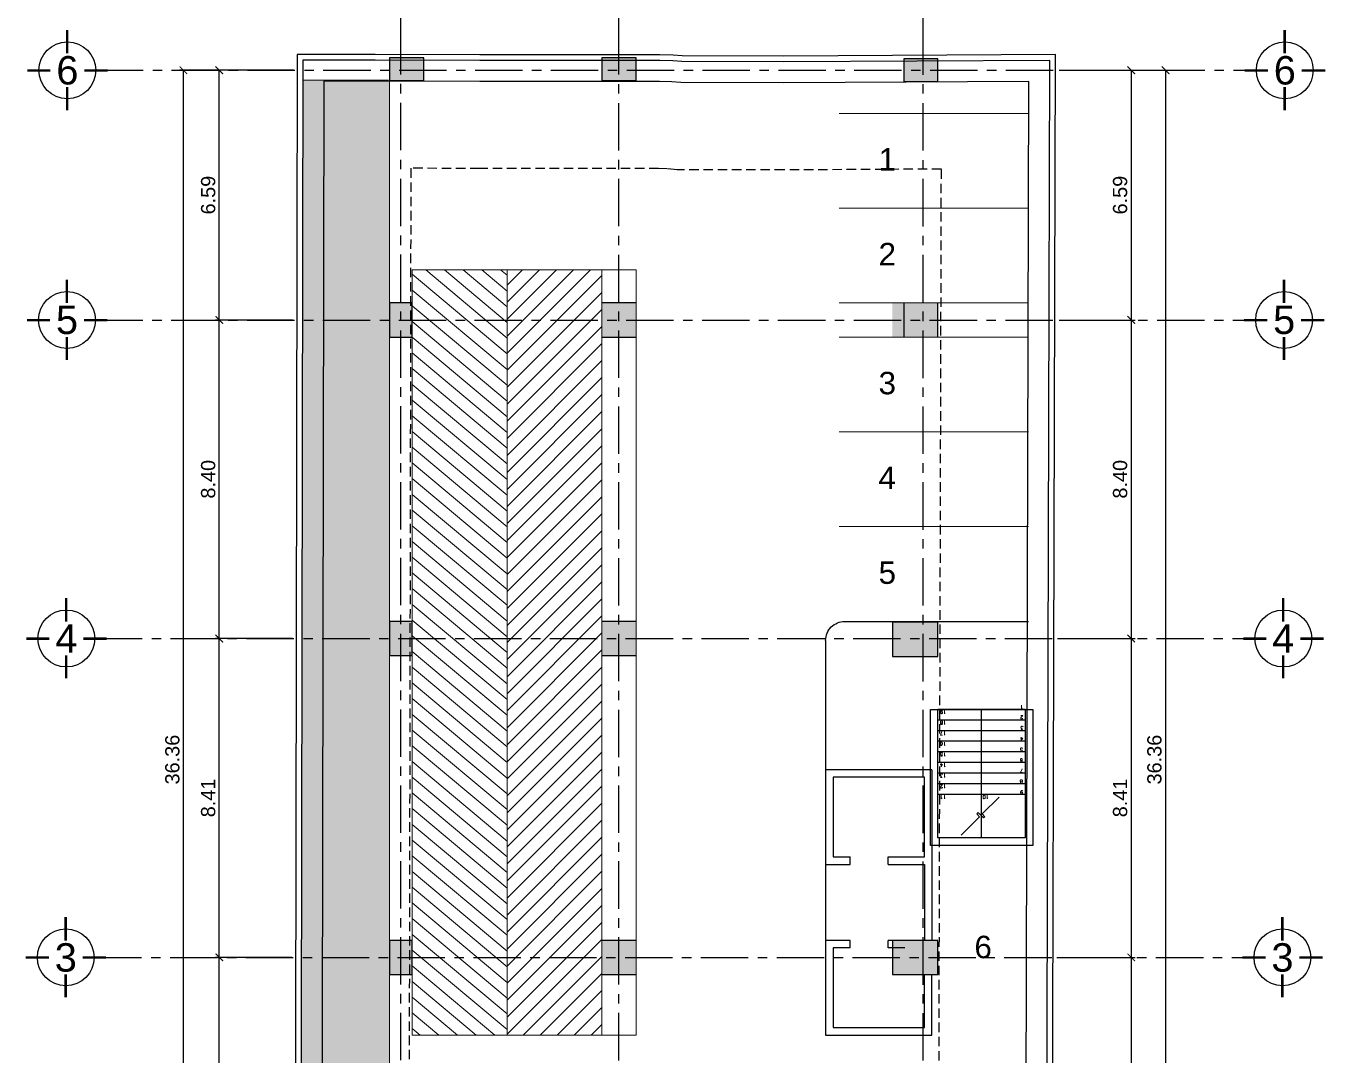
# Model space of a CAD drawing. Header units: metres. Extents: x -598 to 357, y -242 to 574.
# Drawn here: x -366.73 to -332.47, y 288.85 to 315.99 of the extents above; entities that cross this region are included whole.
import ezdxf
from ezdxf.enums import TextEntityAlignment as Align

# ---------------------------------------------------------------- set-up
doc = ezdxf.new("R2010")
doc.units = ezdxf.units.M
doc.header["$PDMODE"] = 3
doc.linetypes.add('DASHED2', pattern=[0.375, 0.25, -0.125])
doc.linetypes.add('ZXREF_EJE_Nx$0$ZXREF-EJES NTECH$0$XREF-EJES$0$CENTERX2', pattern=[4, 2.5, -0.5, 0.5, -0.5])
for name, color, linetype in [('000-GRADAS', 2, 'Continuous'), ('_TEXTO TITULOS', 251, 'Continuous'), ('MINUSV', 7, 'Continuous'), ('xref_Nivel TIPICO$0$D-ducha', 1, 'Continuous'), ('xref_Nivel TIPICO$0$X-XREF', 7, 'Continuous'), ('ZXREF_EJE_Nx$0$EJE-cota', 1, 'Continuous'), ('ZXREF_EJE_Nx$0$EJE-Linea', 8, 'Continuous'), ('ZXREF_GRADAS_Nx$0$GRADAS', 1, 'Continuous'), ('ZXREF_GRADAS_Nx$0$GRADAS T', 8, 'Continuous')]:
    doc.layers.add(name, color=color, linetype=linetype)
doc.layers.add('PARQUEOS', color=252, linetype='Continuous', lineweight=0)
doc.styles.add('TS', font='arial.ttf')
doc.styles.add('ZXREF_EJE_Nx$0$Standard', font='arial.ttf')
doc.styles.add('ZXREF_EJE_Nx$0$TITULOS', font='X-HLVB1O', dxfattribs={"oblique": 5})
doc.styles.add('ZXREF_GRADAS_Nx$0$E-DIM', font='romans.shx')
doc.dimstyles.new('ZXREF_EJE_Nx$0$EJE', dxfattribs={"dimtxt": 0.375, "dimasz": 0.2, "dimexe": 0.1, "dimexo": 0.1, "dimgap": 0.1, "dimtad": 1, "dimzin": 0, "dimdsep": 46, "dimtxsty": 'ZXREF_EJE_Nx$0$Standard', "dimblk": 'ZXREF_EJE_Nx$0$_ArchTick', "dimcen": 0.1, "dimclrd": 256, "dimclre": 256, "dimclrt": 2, "dimaunit": 1, "dimadec": 3, "dimazin": 0, "dimtfac": 1, "dimtix": 1, "dimtmove": 2, "dimatfit": 3, "dimldrblk": 'ZXREF_EJE_Nx$0$_ArchTick', "dimfxl": 0.2, "dimtfill": 1, "dimtolj": 1, "dimtzin": 0, "dimarcsym": 1})

# ---------------------------------------------------------------- blocks, each defined once
blk = doc.blocks.new('columna')
at = {"true_color": 0x939598}
h = blk.add_hatch(color=252, dxfattribs=at)
h.dxf.hatch_style = 1
h.paths.add_polyline_path([(154.747, 259.896), (155.647, 259.896), (155.647, 259.296), (154.747, 259.296)])
at = {"color": 252, "true_color": 0x939598}
blk.add_lwpolyline([(154.747, 259.896), (155.647, 259.896), (155.647, 259.296), (154.747, 259.296), (154.747, 259.896)], dxfattribs=at)
blk = doc.blocks.new('ZXREF_EJE_Nx$0$EJE-1')
at = {"color": 5, "linetype": 'Continuous'}
for p, q in [((-0.01, 0.3), (-0.01, 0.707)), ((0, 0.3), (0, 0.707)), ((0.01, 0.3), (0.01, 0.707)), ((-0.7, 0.01), (-0.3, 0.01)), ((-0.7, 0), (-0.3, 0)), ((0.3, 0.01), (0.707, 0.01)), ((0.3, 0), (0.707, 0)), ((-0.7, -0.01), (-0.3, -0.01)), ((0.3, -0.01), (0.707, -0.01)), ((-0.01, -0.7), (-0.01, -0.3)), ((0, -0.7), (0, -0.3)), ((0.01, -0.7), (0.01, -0.3))]:
    blk.add_line(p, q, dxfattribs=at)
at = {"color": 8, "linetype": 'Continuous'}
blk.add_circle((0, 0), 0.5, dxfattribs=at)
at = {"color": 5, "style": 'ZXREF_EJE_Nx$0$TITULOS', "oblique": 5}
blk.add_attdef('EJE', text='', height=0.5, dxfattribs=at).set_placement((0, 0), align=Align.MIDDLE)
blk = doc.blocks.new('ZXREF_EJE_Nx$0$_ArchTick')
at = {"color": 0, "linetype": 'ByBlock', "const_width": 0.15}
blk.add_lwpolyline([(-0.5, -0.5), (0.5, 0.5)], dxfattribs=at)
blk = doc.blocks.new('*D203')
at = {"layer": 'Defpoints', "color": 0, "transparency": 16777216}
for p in [(-361.63, 291.427), (-359.617, 291.427), (-359.64, 283.94)]:
    blk.add_point(p, dxfattribs=at)
at = {"layer": 'ZXREF_EJE_Nx$0$EJE-cota', "lineweight": -2, "transparency": 16777216}
for p, q in [((-359.717, 291.427), (-361.73, 291.427)), ((-361.63, 283.94), (-361.63, 291.427)), ((-359.74, 283.94), (-361.73, 283.94))]:
    blk.add_line(p, q, dxfattribs=at)
at = {"layer": 'ZXREF_EJE_Nx$0$EJE-cota', "lineweight": -2, "transparency": 16777216, "xscale": 0.2, "yscale": 0.2, "zscale": 0.2}
for p, rotation in [((-361.63, 291.427), 90), ((-361.63, 283.94), 270)]:
    blk.add_blockref('ZXREF_EJE_Nx$0$_ArchTick', p, dxfattribs=dict(at, rotation=rotation))
at = {"layer": 'ZXREF_EJE_Nx$0$EJE-cota', "color": 2, "transparency": 16777216, "insert": (-361.922, 287.683), "char_height": 0.375, "attachment_point": 5, "rotation": 90, "style": 'ZXREF_EJE_Nx$0$Standard', "bg_fill": 3, "box_fill_scale": 1.1, "bg_fill_color": 256, "bg_fill_true_color": 13158600, "bg_fill_transparency": 0}
blk.add_mtext('\\A1;7.49', dxfattribs=at)
blk = doc.blocks.new('*D204')
at = {"layer": 'Defpoints', "color": 0, "transparency": 16777216}
for p in [(-361.63, 299.838), (-359.602, 299.838), (-359.617, 291.427)]:
    blk.add_point(p, dxfattribs=at)
at = {"layer": 'ZXREF_EJE_Nx$0$EJE-cota', "lineweight": -2, "transparency": 16777216}
for p, q in [((-359.702, 299.838), (-361.73, 299.838)), ((-361.63, 291.427), (-361.63, 299.838)), ((-359.717, 291.427), (-361.73, 291.427))]:
    blk.add_line(p, q, dxfattribs=at)
at = {"layer": 'ZXREF_EJE_Nx$0$EJE-cota', "lineweight": -2, "transparency": 16777216, "xscale": 0.2, "yscale": 0.2, "zscale": 0.2}
for p, rotation in [((-361.63, 299.838), 90), ((-361.63, 291.427), 270)]:
    blk.add_blockref('ZXREF_EJE_Nx$0$_ArchTick', p, dxfattribs=dict(at, rotation=rotation))
at = {"layer": 'ZXREF_EJE_Nx$0$EJE-cota', "color": 2, "transparency": 16777216, "insert": (-361.922, 295.633), "char_height": 0.375, "attachment_point": 5, "rotation": 90, "style": 'ZXREF_EJE_Nx$0$Standard', "bg_fill": 3, "box_fill_scale": 1.1, "bg_fill_color": 256, "bg_fill_true_color": 13158600, "bg_fill_transparency": 0}
blk.add_mtext('\\A1;8.41', dxfattribs=at)
blk = doc.blocks.new('*D205')
at = {"layer": 'Defpoints', "color": 0, "transparency": 16777216}
for p in [(-361.63, 308.238), (-359.586, 308.238), (-359.602, 299.838)]:
    blk.add_point(p, dxfattribs=at)
at = {"layer": 'ZXREF_EJE_Nx$0$EJE-cota', "lineweight": -2, "transparency": 16777216}
for p, q in [((-359.686, 308.238), (-361.73, 308.238)), ((-361.63, 299.838), (-361.63, 308.238)), ((-359.702, 299.838), (-361.73, 299.838))]:
    blk.add_line(p, q, dxfattribs=at)
at = {"layer": 'ZXREF_EJE_Nx$0$EJE-cota', "lineweight": -2, "transparency": 16777216, "xscale": 0.2, "yscale": 0.2, "zscale": 0.2}
for p, rotation in [((-361.63, 308.238), 90), ((-361.63, 299.838), 270)]:
    blk.add_blockref('ZXREF_EJE_Nx$0$_ArchTick', p, dxfattribs=dict(at, rotation=rotation))
at = {"layer": 'ZXREF_EJE_Nx$0$EJE-cota', "color": 2, "transparency": 16777216, "insert": (-361.922, 304.038), "char_height": 0.375, "attachment_point": 5, "rotation": 90, "style": 'ZXREF_EJE_Nx$0$Standard', "bg_fill": 3, "box_fill_scale": 1.1, "bg_fill_color": 256, "bg_fill_true_color": 13158600, "bg_fill_transparency": 0}
blk.add_mtext('\\A1;8.40', dxfattribs=at)
blk = doc.blocks.new('*D206')
at = {"layer": 'Defpoints', "color": 0, "transparency": 16777216}
for p in [(-361.63, 314.825), (-359.575, 314.825), (-359.586, 308.238)]:
    blk.add_point(p, dxfattribs=at)
at = {"layer": 'ZXREF_EJE_Nx$0$EJE-cota', "lineweight": -2, "transparency": 16777216}
for p, q in [((-359.675, 314.825), (-361.73, 314.825)), ((-361.63, 308.238), (-361.63, 314.825)), ((-359.686, 308.238), (-361.73, 308.238))]:
    blk.add_line(p, q, dxfattribs=at)
at = {"layer": 'ZXREF_EJE_Nx$0$EJE-cota', "lineweight": -2, "transparency": 16777216, "xscale": 0.2, "yscale": 0.2, "zscale": 0.2}
for p, rotation in [((-361.63, 314.825), 90), ((-361.63, 308.238), 270)]:
    blk.add_blockref('ZXREF_EJE_Nx$0$_ArchTick', p, dxfattribs=dict(at, rotation=rotation))
at = {"layer": 'ZXREF_EJE_Nx$0$EJE-cota', "color": 2, "transparency": 16777216, "insert": (-361.922, 311.532), "char_height": 0.375, "attachment_point": 5, "rotation": 90, "style": 'ZXREF_EJE_Nx$0$Standard', "bg_fill": 3, "box_fill_scale": 1.1, "bg_fill_color": 256, "bg_fill_true_color": 13158600, "bg_fill_transparency": 0}
blk.add_mtext('\\A1;6.59', dxfattribs=at)
blk = doc.blocks.new('*D207')
at = {"layer": 'Defpoints', "color": 0, "transparency": 16777216}
for p in [(-351.089, 317.241), (-356.839, 315.152), (-351.089, 315.152)]:
    blk.add_point(p, dxfattribs=at)
at = {"layer": 'ZXREF_EJE_Nx$0$EJE-cota', "lineweight": -2, "transparency": 16777216}
for p, q in [((-356.839, 315.252), (-356.839, 317.341)), ((-356.839, 317.241), (-351.089, 317.241)), ((-351.089, 315.252), (-351.089, 317.341))]:
    blk.add_line(p, q, dxfattribs=at)
at = {"layer": 'ZXREF_EJE_Nx$0$EJE-cota', "lineweight": -2, "transparency": 16777216, "xscale": 0.2, "yscale": 0.2, "zscale": 0.2, "rotation": 180}
blk.add_blockref('ZXREF_EJE_Nx$0$_ArchTick', (-356.839, 317.241), dxfattribs=at)
at = {"layer": 'ZXREF_EJE_Nx$0$EJE-cota', "lineweight": -2, "transparency": 16777216, "xscale": 0.2, "yscale": 0.2, "zscale": 0.2}
blk.add_blockref('ZXREF_EJE_Nx$0$_ArchTick', (-351.089, 317.241), dxfattribs=at)
at = {"layer": 'ZXREF_EJE_Nx$0$EJE-cota', "color": 2, "transparency": 16777216, "insert": (-353.964, 317.532), "char_height": 0.375, "attachment_point": 5, "style": 'ZXREF_EJE_Nx$0$Standard', "bg_fill": 3, "box_fill_scale": 1.1, "bg_fill_color": 256, "bg_fill_true_color": 13158600, "bg_fill_transparency": 0}
blk.add_mtext('\\A1;5.75', dxfattribs=at)
blk = doc.blocks.new('*D208')
at = {"layer": 'Defpoints', "color": 0, "transparency": 16777216}
for p in [(-343.071, 317.241), (-351.089, 315.152), (-343.071, 315.125)]:
    blk.add_point(p, dxfattribs=at)
at = {"layer": 'ZXREF_EJE_Nx$0$EJE-cota', "lineweight": -2, "transparency": 16777216}
for p, q in [((-351.089, 315.252), (-351.089, 317.341)), ((-351.089, 317.241), (-343.071, 317.241)), ((-343.071, 315.225), (-343.071, 317.341))]:
    blk.add_line(p, q, dxfattribs=at)
at = {"layer": 'ZXREF_EJE_Nx$0$EJE-cota', "lineweight": -2, "transparency": 16777216, "xscale": 0.2, "yscale": 0.2, "zscale": 0.2, "rotation": 180}
blk.add_blockref('ZXREF_EJE_Nx$0$_ArchTick', (-351.089, 317.241), dxfattribs=at)
at = {"layer": 'ZXREF_EJE_Nx$0$EJE-cota', "lineweight": -2, "transparency": 16777216, "xscale": 0.2, "yscale": 0.2, "zscale": 0.2}
blk.add_blockref('ZXREF_EJE_Nx$0$_ArchTick', (-343.071, 317.241), dxfattribs=at)
at = {"layer": 'ZXREF_EJE_Nx$0$EJE-cota', "color": 2, "transparency": 16777216, "insert": (-347.08, 317.532), "char_height": 0.375, "attachment_point": 5, "style": 'ZXREF_EJE_Nx$0$Standard', "bg_fill": 3, "box_fill_scale": 1.1, "bg_fill_color": 256, "bg_fill_true_color": 13158600, "bg_fill_transparency": 0}
blk.add_mtext('\\A1;8.02', dxfattribs=at)
blk = doc.blocks.new('*D209')
at = {"layer": 'Defpoints', "color": 0, "transparency": 16777216}
for p in [(-339.58, 314.825), (-339.58, 308.238), (-337.58, 308.238)]:
    blk.add_point(p, dxfattribs=at)
at = {"layer": 'ZXREF_EJE_Nx$0$EJE-cota', "lineweight": -2, "transparency": 16777216}
for p, q in [((-339.48, 314.825), (-337.48, 314.825)), ((-337.58, 314.825), (-337.58, 308.238)), ((-339.48, 308.238), (-337.48, 308.238))]:
    blk.add_line(p, q, dxfattribs=at)
at = {"layer": 'ZXREF_EJE_Nx$0$EJE-cota', "lineweight": -2, "transparency": 16777216, "xscale": 0.2, "yscale": 0.2, "zscale": 0.2}
for p, rotation in [((-337.58, 314.825), 90), ((-337.58, 308.238), 270)]:
    blk.add_blockref('ZXREF_EJE_Nx$0$_ArchTick', p, dxfattribs=dict(at, rotation=rotation))
at = {"layer": 'ZXREF_EJE_Nx$0$EJE-cota', "color": 2, "transparency": 16777216, "insert": (-337.872, 311.532), "char_height": 0.375, "attachment_point": 5, "rotation": 90, "style": 'ZXREF_EJE_Nx$0$Standard', "bg_fill": 3, "box_fill_scale": 1.1, "bg_fill_color": 256, "bg_fill_true_color": 13158600, "bg_fill_transparency": 0}
blk.add_mtext('\\A1;6.59', dxfattribs=at)
blk = doc.blocks.new('*D210')
at = {"layer": 'Defpoints', "color": 0, "transparency": 16777216}
for p in [(-339.58, 308.238), (-339.62, 299.838), (-337.58, 299.838)]:
    blk.add_point(p, dxfattribs=at)
at = {"layer": 'ZXREF_EJE_Nx$0$EJE-cota', "lineweight": -2, "transparency": 16777216}
for p, q in [((-339.48, 308.238), (-337.48, 308.238)), ((-337.58, 308.238), (-337.58, 299.838)), ((-339.52, 299.838), (-337.48, 299.838))]:
    blk.add_line(p, q, dxfattribs=at)
at = {"layer": 'ZXREF_EJE_Nx$0$EJE-cota', "lineweight": -2, "transparency": 16777216, "xscale": 0.2, "yscale": 0.2, "zscale": 0.2}
for p, rotation in [((-337.58, 308.238), 90), ((-337.58, 299.838), 270)]:
    blk.add_blockref('ZXREF_EJE_Nx$0$_ArchTick', p, dxfattribs=dict(at, rotation=rotation))
at = {"layer": 'ZXREF_EJE_Nx$0$EJE-cota', "color": 2, "transparency": 16777216, "insert": (-337.872, 304.038), "char_height": 0.375, "attachment_point": 5, "rotation": 90, "style": 'ZXREF_EJE_Nx$0$Standard', "bg_fill": 3, "box_fill_scale": 1.1, "bg_fill_color": 256, "bg_fill_true_color": 13158600, "bg_fill_transparency": 0}
blk.add_mtext('\\A1;8.40', dxfattribs=at)
blk = doc.blocks.new('*D211')
at = {"layer": 'Defpoints', "color": 0, "transparency": 16777216}
for p in [(-339.62, 299.838), (-339.642, 291.427), (-337.58, 291.427)]:
    blk.add_point(p, dxfattribs=at)
at = {"layer": 'ZXREF_EJE_Nx$0$EJE-cota', "lineweight": -2, "transparency": 16777216}
for p, q in [((-339.52, 299.838), (-337.48, 299.838)), ((-337.58, 299.838), (-337.58, 291.427)), ((-339.542, 291.427), (-337.48, 291.427))]:
    blk.add_line(p, q, dxfattribs=at)
at = {"layer": 'ZXREF_EJE_Nx$0$EJE-cota', "lineweight": -2, "transparency": 16777216, "xscale": 0.2, "yscale": 0.2, "zscale": 0.2}
for p, rotation in [((-337.58, 299.838), 90), ((-337.58, 291.427), 270)]:
    blk.add_blockref('ZXREF_EJE_Nx$0$_ArchTick', p, dxfattribs=dict(at, rotation=rotation))
at = {"layer": 'ZXREF_EJE_Nx$0$EJE-cota', "color": 2, "transparency": 16777216, "insert": (-337.872, 295.633), "char_height": 0.375, "attachment_point": 5, "rotation": 90, "style": 'ZXREF_EJE_Nx$0$Standard', "bg_fill": 3, "box_fill_scale": 1.1, "bg_fill_color": 256, "bg_fill_true_color": 13158600, "bg_fill_transparency": 0}
blk.add_mtext('\\A1;8.41', dxfattribs=at)
blk = doc.blocks.new('*D212')
at = {"layer": 'Defpoints', "color": 0, "transparency": 16777216}
for p in [(-339.642, 291.427), (-339.661, 283.94), (-337.58, 283.94)]:
    blk.add_point(p, dxfattribs=at)
at = {"layer": 'ZXREF_EJE_Nx$0$EJE-cota', "lineweight": -2, "transparency": 16777216}
for p, q in [((-339.542, 291.427), (-337.48, 291.427)), ((-337.58, 291.427), (-337.58, 283.94)), ((-339.561, 283.94), (-337.48, 283.94))]:
    blk.add_line(p, q, dxfattribs=at)
at = {"layer": 'ZXREF_EJE_Nx$0$EJE-cota', "lineweight": -2, "transparency": 16777216, "xscale": 0.2, "yscale": 0.2, "zscale": 0.2}
for p, rotation in [((-337.58, 291.427), 90), ((-337.58, 283.94), 270)]:
    blk.add_blockref('ZXREF_EJE_Nx$0$_ArchTick', p, dxfattribs=dict(at, rotation=rotation))
at = {"layer": 'ZXREF_EJE_Nx$0$EJE-cota', "color": 2, "transparency": 16777216, "insert": (-337.872, 287.683), "char_height": 0.375, "attachment_point": 5, "rotation": 90, "style": 'ZXREF_EJE_Nx$0$Standard', "bg_fill": 3, "box_fill_scale": 1.1, "bg_fill_color": 256, "bg_fill_true_color": 13158600, "bg_fill_transparency": 0}
blk.add_mtext('\\A1;7.49', dxfattribs=at)
blk = doc.blocks.new('*D214')
at = {"layer": 'Defpoints', "color": 0, "transparency": 16777216}
for p in [(-362.575, 314.825), (-359.575, 314.825), (-359.64, 278.464)]:
    blk.add_point(p, dxfattribs=at)
at = {"layer": 'ZXREF_EJE_Nx$0$EJE-cota', "lineweight": -2, "transparency": 16777216}
for p, q in [((-359.675, 314.825), (-362.675, 314.825)), ((-362.575, 278.464), (-362.575, 314.825)), ((-359.74, 278.464), (-362.675, 278.464))]:
    blk.add_line(p, q, dxfattribs=at)
at = {"layer": 'ZXREF_EJE_Nx$0$EJE-cota', "lineweight": -2, "transparency": 16777216, "xscale": 0.2, "yscale": 0.2, "zscale": 0.2}
for p, rotation in [((-362.575, 314.825), 90), ((-362.575, 278.464), 270)]:
    blk.add_blockref('ZXREF_EJE_Nx$0$_ArchTick', p, dxfattribs=dict(at, rotation=rotation))
at = {"layer": 'ZXREF_EJE_Nx$0$EJE-cota', "color": 2, "transparency": 16777216, "insert": (-362.866, 296.644), "char_height": 0.375, "attachment_point": 5, "rotation": 90, "style": 'ZXREF_EJE_Nx$0$Standard', "bg_fill": 3, "box_fill_scale": 1.1, "bg_fill_color": 256, "bg_fill_true_color": 13158600, "bg_fill_transparency": 0}
blk.add_mtext('\\A1;36.36', dxfattribs=at)
blk = doc.blocks.new('*D215')
at = {"layer": 'Defpoints', "color": 0, "transparency": 16777216}
for p in [(-343.071, 318.217), (-356.839, 315.152), (-343.071, 315.125)]:
    blk.add_point(p, dxfattribs=at)
at = {"layer": 'ZXREF_EJE_Nx$0$EJE-cota', "lineweight": -2, "transparency": 16777216}
for p, q in [((-356.839, 315.252), (-356.839, 318.317)), ((-343.071, 315.225), (-343.071, 318.317)), ((-356.839, 318.217), (-343.071, 318.217))]:
    blk.add_line(p, q, dxfattribs=at)
at = {"layer": 'ZXREF_EJE_Nx$0$EJE-cota', "lineweight": -2, "transparency": 16777216, "xscale": 0.2, "yscale": 0.2, "zscale": 0.2, "rotation": 180}
blk.add_blockref('ZXREF_EJE_Nx$0$_ArchTick', (-356.839, 318.217), dxfattribs=at)
at = {"layer": 'ZXREF_EJE_Nx$0$EJE-cota', "lineweight": -2, "transparency": 16777216, "xscale": 0.2, "yscale": 0.2, "zscale": 0.2}
blk.add_blockref('ZXREF_EJE_Nx$0$_ArchTick', (-343.071, 318.217), dxfattribs=at)
at = {"layer": 'ZXREF_EJE_Nx$0$EJE-cota', "color": 2, "transparency": 16777216, "insert": (-349.955, 318.508), "char_height": 0.375, "attachment_point": 5, "style": 'ZXREF_EJE_Nx$0$Standard', "bg_fill": 3, "box_fill_scale": 1.1, "bg_fill_color": 256, "bg_fill_true_color": 13158600, "bg_fill_transparency": 0}
blk.add_mtext('\\A1;13.77', dxfattribs=at)
blk = doc.blocks.new('*D216')
at = {"layer": 'Defpoints', "color": 0, "transparency": 16777216}
for p in [(-339.58, 314.825), (-339.58, 278.464), (-336.676, 278.464)]:
    blk.add_point(p, dxfattribs=at)
at = {"layer": 'ZXREF_EJE_Nx$0$EJE-cota', "lineweight": -2, "transparency": 16777216}
for p, q in [((-339.48, 314.825), (-336.576, 314.825)), ((-336.676, 314.825), (-336.676, 278.464)), ((-339.48, 278.464), (-336.576, 278.464))]:
    blk.add_line(p, q, dxfattribs=at)
at = {"layer": 'ZXREF_EJE_Nx$0$EJE-cota', "lineweight": -2, "transparency": 16777216, "xscale": 0.2, "yscale": 0.2, "zscale": 0.2}
for p, rotation in [((-336.676, 314.825), 90), ((-336.676, 278.464), 270)]:
    blk.add_blockref('ZXREF_EJE_Nx$0$_ArchTick', p, dxfattribs=dict(at, rotation=rotation))
at = {"layer": 'ZXREF_EJE_Nx$0$EJE-cota', "color": 2, "transparency": 16777216, "insert": (-336.967, 296.644), "char_height": 0.375, "attachment_point": 5, "rotation": 90, "style": 'ZXREF_EJE_Nx$0$Standard', "bg_fill": 3, "box_fill_scale": 1.1, "bg_fill_color": 256, "bg_fill_true_color": 13158600, "bg_fill_transparency": 0}
blk.add_mtext('\\A1;36.36', dxfattribs=at)
blk = doc.blocks.new('ZXREF_GRADAS_Nx')
at = {"layer": 'ZXREF_GRADAS_Nx$0$GRADAS'}
for p, q in [((54.882, 54.214), (54.882, 57.804)), ((54.882, 57.804), (57.582, 57.804)), ((55.082, 54.214), (55.082, 57.604)), ((55.082, 57.604), (57.382, 57.604)), ((57.382, 57.604), (57.382, 54.214)), ((57.582, 57.804), (57.582, 54.214)), ((57.582, 54.214), (54.882, 54.214))]:
    blk.add_line(p, q, dxfattribs=at)
for points in [[(56.232, 57.604), (56.232, 54.214)], [(55.082, 56.454), (57.382, 56.454)], [(55.082, 56.174), (57.382, 56.174)], [(55.082, 55.894), (57.382, 55.894)], [(55.082, 55.614), (57.382, 55.614)], [(55.082, 55.334), (57.382, 55.334)], [(55.082, 55.054), (57.382, 55.054)], [(55.082, 54.774), (57.382, 54.774)], [(55.082, 54.494), (57.382, 54.494)], [(55.082, 54.214), (57.382, 54.214)]]:
    blk.add_lwpolyline(points, dxfattribs=at)
at = {"layer": 'ZXREF_GRADAS_Nx$0$GRADAS T'}
blk.add_lwpolyline([(55.771, 56.528), (56.213, 56.971), (56.142, 57.042), (56.178, 57.077), (56.319, 56.936), (56.355, 56.971), (56.284, 57.042), (56.771, 57.528)], dxfattribs=at)
for points in [[(55.724, 54.269, 0, 0.1, 0), (55.724, 54.369, 0, 0, 0), (55.724, 56.402, 0, 0, 0)], [(56.74, 56.406, 0, 0.1, 0), (56.74, 56.306, 0, 0, 0), (56.74, 54.274, 0, 0, 0)]]:
    blk.add_lwpolyline(points, format="xyseb", dxfattribs=at)
at = {"layer": 'ZXREF_GRADAS_Nx$0$GRADAS T', "char_height": 0.0938, "attachment_point": 1, "style": 'ZXREF_GRADAS_Nx$0$E-DIM'}
for s, width, insert in [('10', 0.00634, (56.043, 56.571)), ('11', 0.09375, (57.168, 56.569)), ('9', 0.00634, (55.137, 56.445)), ('12', 0.00634, (57.168, 56.289)), ('7', 0.00634, (55.136, 55.875)), ('8', 0.00634, (55.142, 56.164)), ('13', 0.09375, (57.168, 56.009)), ('6', 0.00634, (55.14, 55.602)), ('14', 0.09375, (57.168, 55.729)), ('5', 0.00634, (55.14, 55.323)), ('15', 0.00634, (57.168, 55.449)), ('16', 0.00634, (57.168, 55.169)), ('4', 0.00634, (55.131, 55.035)), ('17', 0.00634, (57.168, 54.889)), ('3', 0.00634, (55.124, 54.751)), ('18', 0.00634, (57.168, 54.609)), ('2', 0.00634, (55.131, 54.466)), ('1', 0.00634, (55.136, 54.193)), ('19', 0.00634, (57.168, 54.329))]:
    blk.add_mtext_dynamic_manual_height_columns(s, width=width, gutter_width=0.469, heights=[0], dxfattribs=dict(at, insert=insert))

msp = doc.modelspace()

# ---------------------------------------------------------------- hatches: boundary and pattern name
at = {"true_color": 0x939598}
h = msp.add_hatch(color=252, dxfattribs=at)
h.dxf.hatch_style = 1
h.paths.add_polyline_path([(-350.639, 308.688), (-351.539, 308.688), (-351.539, 307.788), (-350.639, 307.788)])
h = msp.add_hatch(color=252, dxfattribs=at)
h.dxf.hatch_style = 1
h.paths.add_polyline_path([(-342.679, 308.688), (-343.879, 308.688), (-343.879, 307.788), (-342.679, 307.788)])
h = msp.add_hatch(color=252, dxfattribs=at)
h.dxf.hatch_style = 1
h.paths.add_polyline_path([(-350.639, 300.288), (-351.539, 300.288), (-351.539, 299.388), (-350.639, 299.388)])
h = msp.add_hatch(color=252, dxfattribs=at)
h.dxf.hatch_style = 1
h.paths.add_polyline_path([(-342.676, 300.267), (-343.876, 300.267), (-343.876, 299.367), (-342.676, 299.367)])
h = msp.add_hatch(color=252, dxfattribs=at)
h.dxf.hatch_style = 1
h.paths.add_polyline_path([(-350.639, 291.877), (-351.539, 291.877), (-351.539, 290.977), (-350.639, 290.977)])
h = msp.add_hatch(color=252, dxfattribs=at)
h.dxf.hatch_style = 1
h.paths.add_polyline_path([(-342.679, 291.877), (-343.879, 291.877), (-343.879, 290.977), (-342.679, 290.977)])
at = {"layer": 'PARQUEOS', "true_color": 0xafd9aa, "transparency": 33554495}
h = msp.add_hatch(color=9, dxfattribs=at)
h.dxf.hatch_style = 1
h.paths.add_polyline_path([(-357.139, 314.564), (-359.425, 314.56), (-359.497, 274.393), (-357.139, 274.392)])
at = {"layer": 'PARQUEOS'}
h = msp.add_hatch(dxfattribs=at)
h.set_pattern_fill('ANSI31', color=256, scale=0.1, angle=95)
h.set_pattern_definition([(140, (-422.67964, 37.92656), (-0.20408507, -0.2432191), [])])
h.paths.add_polyline_path([(-356.539, 289.377), (-354.039, 289.377), (-354.039, 309.561), (-356.539, 309.557)])
h = msp.add_hatch(dxfattribs=at)
h.set_pattern_fill('ANSI31', color=256, scale=0.1)
h.set_pattern_definition([(45, (-415.58116, 246.2691), (-0.2245064, 0.2245064), [])])
h.paths.add_polyline_path([(-351.539, 289.377), (-354.039, 289.377), (-354.039, 309.561), (-351.539, 309.557)])

# ---------------------------------------------------------------- linework, layer by layer
at = {"color": 252, "true_color": 0x939598}
for points in [[(-350.639, 308.688), (-351.539, 308.688)], [(-343.579, 308.688), (-343.579, 307.788)], [(-342.679, 307.788), (-342.679, 308.688)], [(-351.539, 307.788), (-350.639, 307.788)], [(-350.639, 300.288), (-351.539, 300.288)], [(-342.676, 300.267), (-343.876, 300.267), (-343.876, 299.367), (-342.676, 299.367), (-342.676, 300.267)], [(-351.539, 299.388), (-350.639, 299.388)], [(-350.639, 291.877), (-351.539, 291.877)], [(-343.879, 291.877), (-343.879, 290.977), (-342.679, 290.977), (-342.679, 291.877)], [(-351.539, 290.977), (-350.639, 290.977)]]:
    msp.add_lwpolyline(points, dxfattribs=at)
at = {"layer": '000-GRADAS', "color": 5}
msp.add_line((-342.679, 291.877), (-343.993, 291.877), dxfattribs=at)
for points in [[(-359.574, 315.237), (-359.649, 273.715), (-339.688, 273.706), (-339.579, 315.237), (-346.74, 315.195), (-349.427, 315.203), (-349.66, 315.222), (-350.011, 315.23), (-354.757, 315.234), (-357.518, 315.243)], [(-359.424, 315.087), (-359.498, 273.865), (-339.838, 273.856), (-339.73, 315.086), (-346.74, 315.045), (-349.433, 315.053), (-349.667, 315.072), (-350.012, 315.08), (-354.758, 315.084), (-357.518, 315.093)], [(-358.873, 314.537), (-358.945, 274.417), (-340.389, 274.409), (-340.283, 314.53), (-346.739, 314.493), (-349.457, 314.501), (-349.696, 314.52), (-350.019, 314.527), (-354.759, 314.532), (-357.518, 314.541)]]:
    msp.add_lwpolyline(points, close=True, dxfattribs=at)
for points in [[(-345.639, 299.788), (-345.639, 289.377), (-342.836, 289.377), (-342.836, 290.977)], [(-342.836, 296.377), (-345.639, 296.377)], [(-342.836, 296.377), (-342.836, 291.877)], [(-343.993, 294.077), (-343.036, 294.077), (-343.036, 296.177), (-345.439, 296.177), (-345.439, 294.077), (-344.993, 294.077)], [(-344.993, 293.877), (-344.993, 294.077)], [(-343.993, 293.877), (-343.993, 294.077)], [(-345.639, 293.877), (-344.993, 293.877)], [(-343.993, 293.877), (-343.036, 293.877)], [(-343.036, 293.877), (-343.036, 291.877)], [(-344.993, 291.877), (-345.639, 291.877)], [(-344.993, 291.677), (-345.439, 291.677), (-345.439, 289.577), (-343.036, 289.577), (-343.036, 290.977)], [(-344.993, 291.677), (-344.993, 291.877)], [(-343.993, 291.677), (-343.993, 291.877)], [(-343.547, 291.677), (-343.993, 291.677)]]:
    msp.add_lwpolyline(points, dxfattribs=at)
at = {"layer": 'MINUSV', "color": 242, "linetype": 'DASHED2', "true_color": 0xcd2027}
msp.add_lwpolyline([(-356.579, 312.24), (-356.643, 276.714), (-342.68, 276.708), (-342.587, 312.219), (-346.736, 312.195), (-349.553, 312.203), (-349.814, 312.225), (-350.044, 312.23), (-354.764, 312.234)], close=True, dxfattribs=at)
at = {"layer": 'PARQUEOS', "color": 3, "transparency": 33554572}
msp.add_lwpolyline([(-359.497, 274.393), (-357.139, 274.392), (-357.139, 314.564)], dxfattribs=at)
at = {"layer": 'PARQUEOS'}
for points in [[(-345.286, 313.688), (-340.286, 313.688)], [(-345.286, 311.188), (-340.286, 311.188)], [(-351.539, 289.377), (-351.539, 309.558), (-356.539, 309.564), (-356.539, 289.377), (-350.639, 289.377)], [(-354.039, 309.561), (-354.039, 289.377)], [(-350.639, 289.377), (-350.639, 309.557), (-351.539, 309.557)], [(-345.286, 308.688), (-340.286, 308.688)], [(-345.286, 307.788), (-340.286, 307.788)], [(-345.286, 305.288), (-340.286, 305.288)], [(-345.286, 302.788), (-340.286, 302.788)]]:
    msp.add_lwpolyline(points, dxfattribs=at)
at = {"layer": 'xref_Nivel TIPICO$0$D-ducha'}
msp.add_lwpolyline([(-345.639, 299.788, -0.414214), (-345.139, 300.288), (-340.286, 300.288)], format="xyb", dxfattribs=at)
at = {"layer": 'ZXREF_EJE_Nx$0$EJE-Linea', "linetype": 'ZXREF_EJE_Nx$0$ZXREF-EJES NTECH$0$XREF-EJES$0$CENTERX2', "ltscale": 0.5}
for points in [[(-356.839, 268.714), (-356.839, 320.541)], [(-351.089, 268.711), (-351.089, 320.541)], [(-343.068, 268.708), (-343.071, 320.517)], [(-364.886, 314.825), (-334.58, 314.825)], [(-364.897, 308.238), (-334.58, 308.238)], [(-364.913, 299.838), (-334.58, 299.838)], [(-364.928, 291.427), (-334.58, 291.427)]]:
    msp.add_lwpolyline(points, dxfattribs=at)

# ---------------------------------------------------------------- block references
ref = msp.add_blockref('ZXREF_EJE_Nx$0$EJE-1', (-365.636, 314.825), dxfattribs=dict(xscale=1.5, yscale=1.5, zscale=1.5))
ref.add_attrib('EJE', '6', dxfattribs={"color": 5, "height": 0.75, "style": 'ZXREF_EJE_Nx$0$Standard'}).set_placement((-365.636, 314.825), align=Align.MIDDLE)
ref = msp.add_blockref('ZXREF_EJE_Nx$0$EJE-1', (-333.53, 314.825), dxfattribs=dict(xscale=1.5, yscale=1.5, zscale=1.5))
ref.add_attrib('EJE', '6', dxfattribs={"color": 5, "height": 0.75, "style": 'ZXREF_EJE_Nx$0$Standard'}).set_placement((-333.53, 314.825), align=Align.MIDDLE)
ref = msp.add_blockref('ZXREF_EJE_Nx$0$EJE-1', (-365.647, 308.238), dxfattribs=dict(xscale=1.5, yscale=1.5, zscale=1.5))
ref.add_attrib('EJE', '5', dxfattribs={"color": 5, "height": 0.75, "style": 'ZXREF_EJE_Nx$0$Standard'}).set_placement((-365.647, 308.238), align=Align.MIDDLE)
ref = msp.add_blockref('ZXREF_EJE_Nx$0$EJE-1', (-333.548, 308.238), dxfattribs=dict(xscale=1.5, yscale=1.5, zscale=1.5))
ref.add_attrib('EJE', '5', dxfattribs={"color": 5, "height": 0.75, "style": 'ZXREF_EJE_Nx$0$Standard'}).set_placement((-333.548, 308.238), align=Align.MIDDLE)
ref = msp.add_blockref('ZXREF_EJE_Nx$0$EJE-1', (-365.663, 299.838), dxfattribs=dict(xscale=1.5, yscale=1.5, zscale=1.5))
ref.add_attrib('EJE', '4', dxfattribs={"color": 5, "height": 0.75, "style": 'ZXREF_EJE_Nx$0$Standard'}).set_placement((-365.663, 299.838), align=Align.MIDDLE)
ref = msp.add_blockref('ZXREF_EJE_Nx$0$EJE-1', (-333.57, 299.838), dxfattribs=dict(xscale=1.5, yscale=1.5, zscale=1.5))
ref.add_attrib('EJE', '4', dxfattribs={"color": 5, "height": 0.75, "style": 'ZXREF_EJE_Nx$0$Standard'}).set_placement((-333.57, 299.838), align=Align.MIDDLE)
ref = msp.add_blockref('ZXREF_EJE_Nx$0$EJE-1', (-365.678, 291.427), dxfattribs=dict(xscale=1.5, yscale=1.5, zscale=1.5))
ref.add_attrib('EJE', '3', dxfattribs={"color": 5, "height": 0.75, "style": 'ZXREF_EJE_Nx$0$Standard'}).set_placement((-365.678, 291.427), align=Align.MIDDLE)
ref = msp.add_blockref('ZXREF_EJE_Nx$0$EJE-1', (-333.592, 291.427), dxfattribs=dict(xscale=1.5, yscale=1.5, zscale=1.5))
ref.add_attrib('EJE', '3', dxfattribs={"color": 5, "height": 0.75, "style": 'ZXREF_EJE_Nx$0$Standard'}).set_placement((-333.592, 291.427), align=Align.MIDDLE)
at = {"layer": 'MINUSV', "xscale": -1}
for p in [(-201.491, 55.256), (-195.891, 55.256), (-187.931, 55.229)]:
    msp.add_blockref('columna', p, dxfattribs=at)
at = {"layer": 'MINUSV', "xscale": -1, "rotation": 270}
for p in [(-616.435, 153.041), (-616.435, 144.641), (-616.435, 136.23)]:
    msp.add_blockref('columna', p, dxfattribs=at)

# ---------------------------------------------------------------- texts
at = {"layer": '_TEXTO TITULOS', "style": 'TS'}
for s, p in [('1', (-344.243, 312.179)), ('2', (-344.243, 309.679)), ('3', (-344.243, 306.279)), ('4', (-344.247, 303.779)), ('5', (-344.243, 301.279)), ('6', (-341.715, 291.406))]:
    msp.add_text(s, height=0.592, dxfattribs=at).set_placement(p)

# ---------------------------------------------------------------- next in the draw order: dimensions: what is measured, and where the dimension line sits
at = {"layer": 'ZXREF_EJE_Nx$0$EJE-cota'}
dim = msp.add_linear_dim(base=(-351.089, 317.241), p1=(-356.839, 315.152), p2=(-351.089, 315.152), dimstyle='ZXREF_EJE_Nx$0$EJE', dxfattribs=at)
dim.commit()
dim.dimension.update_dxf_attribs({"geometry": '*D207', "text_midpoint": (-353.964, 317.532)})
for base, p1, p2, picture, middle in [((-337.58, 308.238), (-339.58, 314.825), (-339.58, 308.238), '*D209', (-337.872, 311.532)), ((-361.63, 291.427), (-359.64, 283.94), (-359.617, 291.427), '*D203', (-361.922, 287.683))]:
    dim = msp.add_linear_dim(base=base, p1=p1, p2=p2, angle=90, dimstyle='ZXREF_EJE_Nx$0$EJE', dxfattribs=at)
    dim.commit()
    dim.dimension.update_dxf_attribs({"geometry": picture, "text_midpoint": middle})

# ---------------------------------------------------------------- next in the draw order: dimensions: what is measured, and where the dimension line sits
dim = msp.add_linear_dim(base=(-343.071, 317.241), p1=(-351.089, 315.152), p2=(-343.071, 315.125), dimstyle='ZXREF_EJE_Nx$0$EJE', dxfattribs=at)
dim.commit()
dim.dimension.update_dxf_attribs({"geometry": '*D208', "text_midpoint": (-347.08, 317.532)})
for base, p1, p2, picture, middle in [((-337.58, 299.838), (-339.58, 308.238), (-339.62, 299.838), '*D210', (-337.872, 304.038)), ((-361.63, 299.838), (-359.617, 291.427), (-359.602, 299.838), '*D204', (-361.922, 295.633))]:
    dim = msp.add_linear_dim(base=base, p1=p1, p2=p2, angle=90, dimstyle='ZXREF_EJE_Nx$0$EJE', dxfattribs=at)
    dim.commit()
    dim.dimension.update_dxf_attribs({"geometry": picture, "text_midpoint": middle})

# ---------------------------------------------------------------- next in the draw order: dimensions: what is measured, and where the dimension line sits
dim = msp.add_linear_dim(base=(-343.071, 318.217), p1=(-356.839, 315.152), p2=(-343.071, 315.125), dimstyle='ZXREF_EJE_Nx$0$EJE', dxfattribs=at)
dim.commit()
dim.dimension.update_dxf_attribs({"geometry": '*D215', "text_midpoint": (-349.955, 318.508)})
for base, p1, p2, picture, middle in [((-361.63, 308.238), (-359.602, 299.838), (-359.586, 308.238), '*D205', (-361.922, 304.038)), ((-337.58, 291.427), (-339.62, 299.838), (-339.642, 291.427), '*D211', (-337.872, 295.633))]:
    dim = msp.add_linear_dim(base=base, p1=p1, p2=p2, angle=90, dimstyle='ZXREF_EJE_Nx$0$EJE', dxfattribs=at)
    dim.commit()
    dim.dimension.update_dxf_attribs({"geometry": picture, "text_midpoint": middle})

# ---------------------------------------------------------------- next in the draw order: dimensions: what is measured, and where the dimension line sits
for base, p1, p2, picture, middle in [((-361.63, 314.825), (-359.586, 308.238), (-359.575, 314.825), '*D206', (-361.922, 311.532)), ((-337.58, 283.94), (-339.642, 291.427), (-339.661, 283.94), '*D212', (-337.872, 287.683))]:
    dim = msp.add_linear_dim(base=base, p1=p1, p2=p2, angle=90, dimstyle='ZXREF_EJE_Nx$0$EJE', dxfattribs=at)
    dim.commit()
    dim.dimension.update_dxf_attribs({"geometry": picture, "text_midpoint": middle})

# ---------------------------------------------------------------- next in the draw order: dimensions: what is measured, and where the dimension line sits
for base, p1, p2, picture, middle in [((-362.575, 314.825), (-359.64, 278.464), (-359.575, 314.825), '*D214', (-362.866, 296.644)), ((-336.676, 278.464), (-339.58, 314.825), (-339.58, 278.464), '*D216', (-336.967, 296.644))]:
    dim = msp.add_linear_dim(base=base, p1=p1, p2=p2, angle=90, dimstyle='ZXREF_EJE_Nx$0$EJE', dxfattribs=at)
    dim.commit()
    dim.dimension.update_dxf_attribs({"geometry": picture, "text_midpoint": middle})

# ---------------------------------------------------------------- next in the draw order: linework, layer by layer
at = {"layer": 'PARQUEOS', "color": 3, "transparency": 33554572}
msp.add_lwpolyline([(-357.171, 314.563), (-359.425, 314.56)], dxfattribs=at)

# ---------------------------------------------------------------- next in the draw order: block references
at = {"layer": 'xref_Nivel TIPICO$0$X-XREF', "rotation": 180}
msp.add_blockref('ZXREF_GRADAS_Nx', (-285.296, 352.181), dxfattribs=at)

doc.saveas('drawing.dxf')
